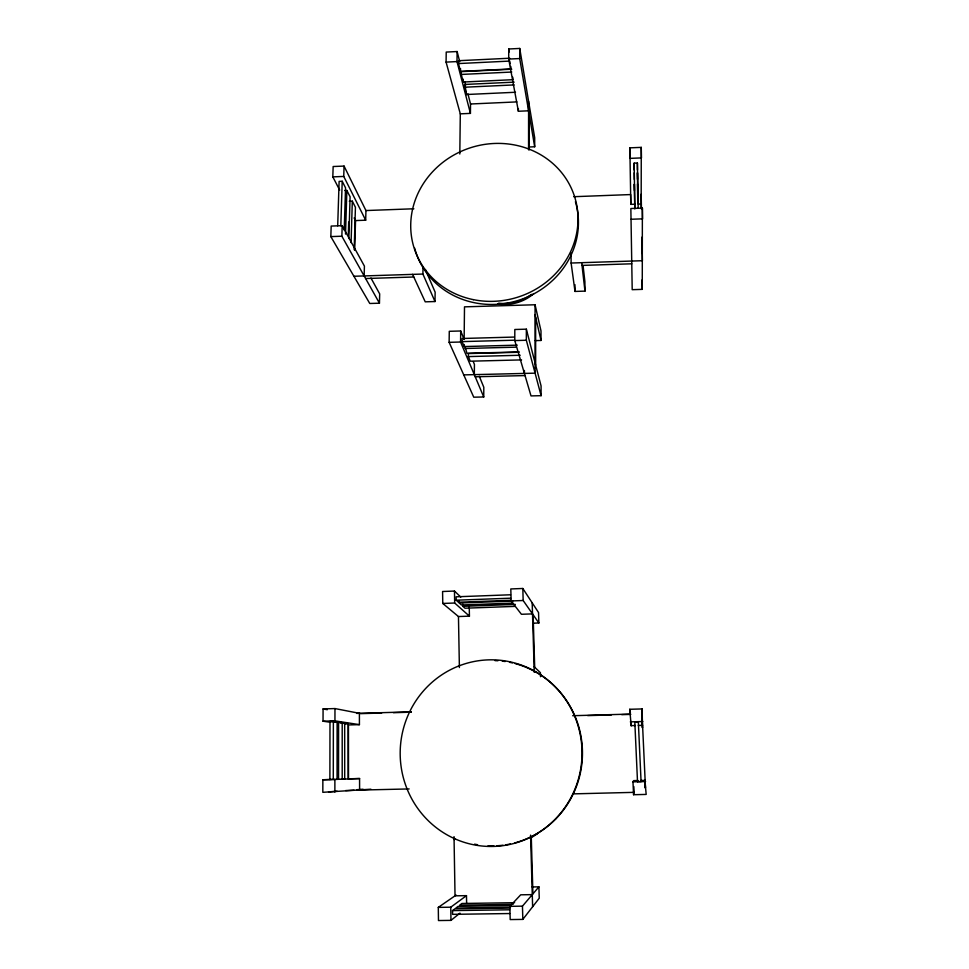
<?xml version="1.0" encoding="UTF-8"?>
<svg xmlns="http://www.w3.org/2000/svg" width="969" height="969" viewBox="0 0 969 969"><rect width="100%" height="100%" fill="white"/><g stroke="black" fill="none" stroke-linecap="round" stroke-linejoin="round"><path stroke-width="1.45" d="M329.884 779.548L329.993 721.481L333.372 721.384L333.288 779.476L359.572 778.543L359.608 790.086M334.874 792.036L334.886 779.464L322.859 779.754L322.822 792.315L370.885 789.202M359.402 713.317L359.426 724.642L334.947 720.863L334.971 708.569L323.077 708.92L323.04 721.202L330.514 722.305M337.067 779.33L337.115 721.953L333.372 721.384M335.262 722.28L338.581 722.184L338.544 779.27L336.316 779.33M524.423 373.428L524.423 370.485M541.09 395.679L526.337 340.252L526.349 329.169L514.818 329.496L514.781 340.567L531.012 395.909L541.09 395.679L541.077 385.941L526.349 329.169M528.565 149.686L528.589 101.37M529.159 149.965L529.171 114.245M528.589 110.805L518.379 111.253L518.379 108.564M529.171 146.997L534.694 146.767L519.711 58.54L519.735 48.45L508.737 48.995L508.701 59.073L518.379 111.253M641.163 208.747L641.272 147.373L629.862 147.845L630.032 158.371L641.466 157.911L641.272 147.373M642.265 289.368L642.374 208.093L630.855 208.517L632.2 289.683L642.265 289.368L642.096 279.884M464.127 339.344L460.699 330.986L449.277 331.301L449.132 342.323L473.756 397.193L483.737 396.975L483.81 387.273L479.28 376.251M474.325 374.64L474.422 364.405L473.284 361.619M515.496 92.261L466.464 94.514L464.575 87.222L464.611 84.46L514.151 82.147M517.276 345.146L464.163 346.563L462.092 341.609L462.128 338.484L514.345 337.067M466.464 94.514L465.362 87.38M464.139 339.283L464.502 306.846L535.07 304.763L540.993 330.901L541.017 340.458L535.312 340.616M464.163 346.563L464.187 344.492M519.251 351.941L466.973 353.297L464.999 346.454M459.73 61.737L457.126 51.539L446.224 52.072L446.079 62.113L460.299 113.845L470.425 113.385L470.522 103.998L467.918 93.799M521.564 359.899L470.268 361.195L468.342 356.592L468.378 353.564L518.742 352.256M470.425 113.385L456.993 61.58L457.126 51.539M510.711 66.328L511.196 68.956L460.493 71.379L458.47 63.566L458.507 60.708L509.755 58.225M460.493 71.379L460.529 68.545M459.815 154.023L460.299 113.845M512.71 77.132L513.17 79.676L463.23 82.026L461.28 74.443L461.317 71.633L511.777 69.223M463.23 82.026L463.267 79.24M483.737 396.975L460.566 342.021L460.699 330.986M412.576 274.372L425.234 301.831L434.996 301.541L435.142 292.178L425.379 269.515M434.996 301.541L422.896 274.045L423.017 266.996M364.15 275.935L364.417 266.112L342.19 225.668L331.18 226.068L330.829 236.606L369.77 303.491L379.448 303.2L379.678 293.886L370.957 278.018M354.157 217.928L355.538 220.581L365.676 220.205L365.943 210.552L344.056 166.087L333.154 166.523L332.815 176.867L339.695 190.106M351.081 242.601L352.316 201.164L349.324 201.286M354.194 249.651L355.429 207.293L352.316 201.164M354.678 250.172L355.538 220.581M379.448 303.2L341.863 236.218L342.19 225.668M365.676 220.205L343.741 176.431L344.056 166.087M344.237 230.162L345.545 187.841L342.214 181.264L339.114 181.397L337.697 225.813M345.521 234.086L346.866 190.421L344.831 190.505M348.343 233.832L348.695 221.998M348.84 238.519L350.1 196.792L346.866 190.421M340.809 225.704L342.214 181.264M641.962 715.946L642.205 708.933L629.753 709.284L631.17 725.89M642.205 708.933L642.423 727.913L641.987 718.392M637.505 781.62L634.816 722.147L638.341 722.05L641.066 781.535L637.505 781.62L637.626 780.941M644.821 779.67L646.178 794.423L633.556 794.713L634.138 792.351L572.618 793.89M633.556 794.713L632.975 781.85L633.617 780.626L637.917 780.529M532.272 894.629L520.716 894.811L509.864 906.342L510.191 919.569L522.824 919.399L539.248 898.202L538.909 886.841L532.126 886.95M522.824 919.399L522.461 906.148L538.909 886.841M456.12 895.065L438.291 907.384L438.472 920.55L450.973 920.38L459.96 913.137M509.742 913.537L452.596 914.336L452.535 910.606L454.909 908.801L509.827 908.014M438.291 907.384L450.755 907.202L466.477 895.647L466.622 903.181M530.661 838.088L537.335 833.812M454.073 839.59L455.164 839.166M328.539 791.879L337.103 791.225M345.667 790.559L354.06 790.219M357.234 789.674L363.048 789.226M446.079 62.113L456.993 61.58M508.701 59.073L519.711 58.54M458.47 63.566L509.742 61.083L510.227 63.712M461.28 74.443L511.765 72.045M464.575 87.222L514.139 84.921M470.522 103.998L516.901 101.902M634.235 170.059L634.162 163.143L637.408 163.01L638.196 208.287M332.815 176.867L343.741 176.431M573.684 196.707L630.637 194.563L630.807 204.374L635.325 204.205M365.943 210.552L413.86 208.771M638.353 204.096L641.369 203.987M460.784 597.074L454.473 591.054L442.579 591.502L442.772 603.457L458.458 616.538L469.432 616.151L469.238 606.485M532.914 623.2L538.873 622.994L538.546 612.553L522.824 588.486L510.808 588.946L511.135 600.95L521.431 614.285L532.514 613.886M510.53 594.784L456.133 596.807L456.193 600.199L458.422 602.221L510.687 600.295M456.193 600.199L510.615 598.188M442.772 603.457L454.679 603.021L469.432 616.151M511.135 600.95L523.163 600.514L538.873 622.994M459.245 600.792L459.294 603.021L512.807 601.059M512.771 603.106L461.438 604.983L459.294 603.021M462.879 604.147L462.916 606.328L515.326 604.414M515.302 606.376L464.975 608.205L462.916 606.328M322.859 779.754L332.428 779.451M631.025 219.26L642.568 218.849L642.374 208.093M330.829 236.606L341.863 236.218M571.056 253.079L571.116 263.035L642.386 260.709L641.962 237.139M582.006 265.409L631.764 263.798M353.915 276.262L422.896 274.045M365.604 278.539L413.787 277.001M571.116 263.035L575.005 291.427L584.973 291.124L584.901 281.676L583.072 265.676M356.665 713.402L411.316 711.827M381.653 713.039L361.001 713.632L334.971 708.569M393.45 712.699L411.147 712.179M323.04 721.202L334.947 720.863M337.115 721.953L329.993 721.481M572.691 715.716L630.601 714.08M587.686 715.606L611.391 714.94M621.771 714.65L630.662 714.395M340.01 722.789L342.202 722.729L342.202 779.137M341.427 723.201L348.15 723.637L348.198 778.906M344.928 723.722L348.15 723.637M359.426 724.642L348.452 724.945L348.501 778.81L359.572 778.543M462.092 341.609L514.333 340.204M449.132 342.323L460.566 342.021M514.781 340.567L526.337 340.252M464.975 348.501L516.332 347.156M630.31 721.869L642.786 721.517M635.41 725.527L631.122 725.636L630.928 721.311M638.28 725.442L642.568 725.321M468.342 356.592L520.22 355.26M463.751 374.894L535.094 373.162L535.07 304.763M475.234 376.784L525.053 375.584M341.415 779.124L344.698 779.04L344.673 723.104M640.788 780.457L645.124 780.433M632.975 781.85L645.572 781.547M356.834 790.147L409.148 788.936M466.477 895.647L455.03 895.828L454.025 836.635M514.612 902.696L461.91 903.483L459.706 905.155L513.134 904.368M510.53 905.579L458.131 906.354L455.842 908.098L510.481 907.299M509.864 906.342L522.461 906.148M452.535 910.606L509.646 909.794M338.581 722.184L342.202 722.729M323.077 708.92L327.304 709.708M534.089 666.672L540.411 672.704L540.532 676.689M464.938 82.135L465.689 85.054M535.07 314.852L541.017 340.458M508.737 48.995L509.27 51.926M629.753 709.284L630.383 712.881M519.735 48.45L534.694 137.792L534.694 146.767M581.691 262.696L584.973 291.124M641.018 780.857L641.066 781.535M642.035 713.753L645.475 787.809M644.894 781.05L645.209 787.979M633.835 786.598L634.101 792.497M533.12 614.77L534.694 667.253M532.187 602.803L534.258 672.329M531.303 837.676L532.914 893.878M530.576 835.121L532.623 906.754M522.824 588.486L523.163 600.514M641.187 194.163L641.442 208.505M641.95 239.997L642.193 253.503M637.844 203.563L637.445 172.664L637.481 179.362M637.735 202.351L637.493 183.965M634.162 163.143L634.828 208.916M634.743 208.432L634.368 184.086L634.441 190.53M458.458 616.538L459.391 667.556M454.473 591.054L454.679 603.021M629.862 147.845L630.807 204.374M450.755 907.202L450.973 920.38M634.259 172.785L634.332 179.483M574.956 284.68L575.005 291.427M637.408 163.01L637.432 169.938M535.639 317.311L535.663 365.095M533.846 293.583A42.321 39.681 -18.4 0 1 497.606 303.927M531.472 294.37A42.406 39.753 -18.4 0 1 498.684 303.176M575.416 201.722A83.685 77.895 -18.7 0 1 516.368 300.971A83.685 77.895 -18.7 0 1 414.635 248.076M495.002 660.628A92.661 90.287 -88.3 0 1 497.909 660.761M502.281 661.149A92.661 90.287 -88.3 0 1 505.188 661.536M509.524 662.287A92.661 90.287 -88.3 0 1 512.371 662.905M515.181 663.608A92.661 90.287 -88.3 0 1 582.466 753.349A92.661 90.287 -88.3 0 1 514.721 842.933M510.36 843.975A92.661 90.287 -88.3 0 1 505.915 844.798M502.935 845.222A92.661 90.287 -88.3 0 1 496.94 845.767M493.948 845.889A92.661 90.287 -88.3 0 1 488.001 845.816M477.547 844.702A92.661 90.287 -88.3 0 1 474.592 844.156M473.393 299.651A84.242 78.356 -18.8 0 0 574.992 197.979A84.242 78.356 -18.8 0 0 434.73 169.539A84.242 78.356 -18.8 0 0 473.393 299.651M555.661 818.769A93.327 90.929 -88.2 0 0 514.297 662.869A93.327 90.929 -88.2 0 0 403.37 777.804A93.327 90.929 -88.2 0 0 555.661 818.769"/></g></svg>
